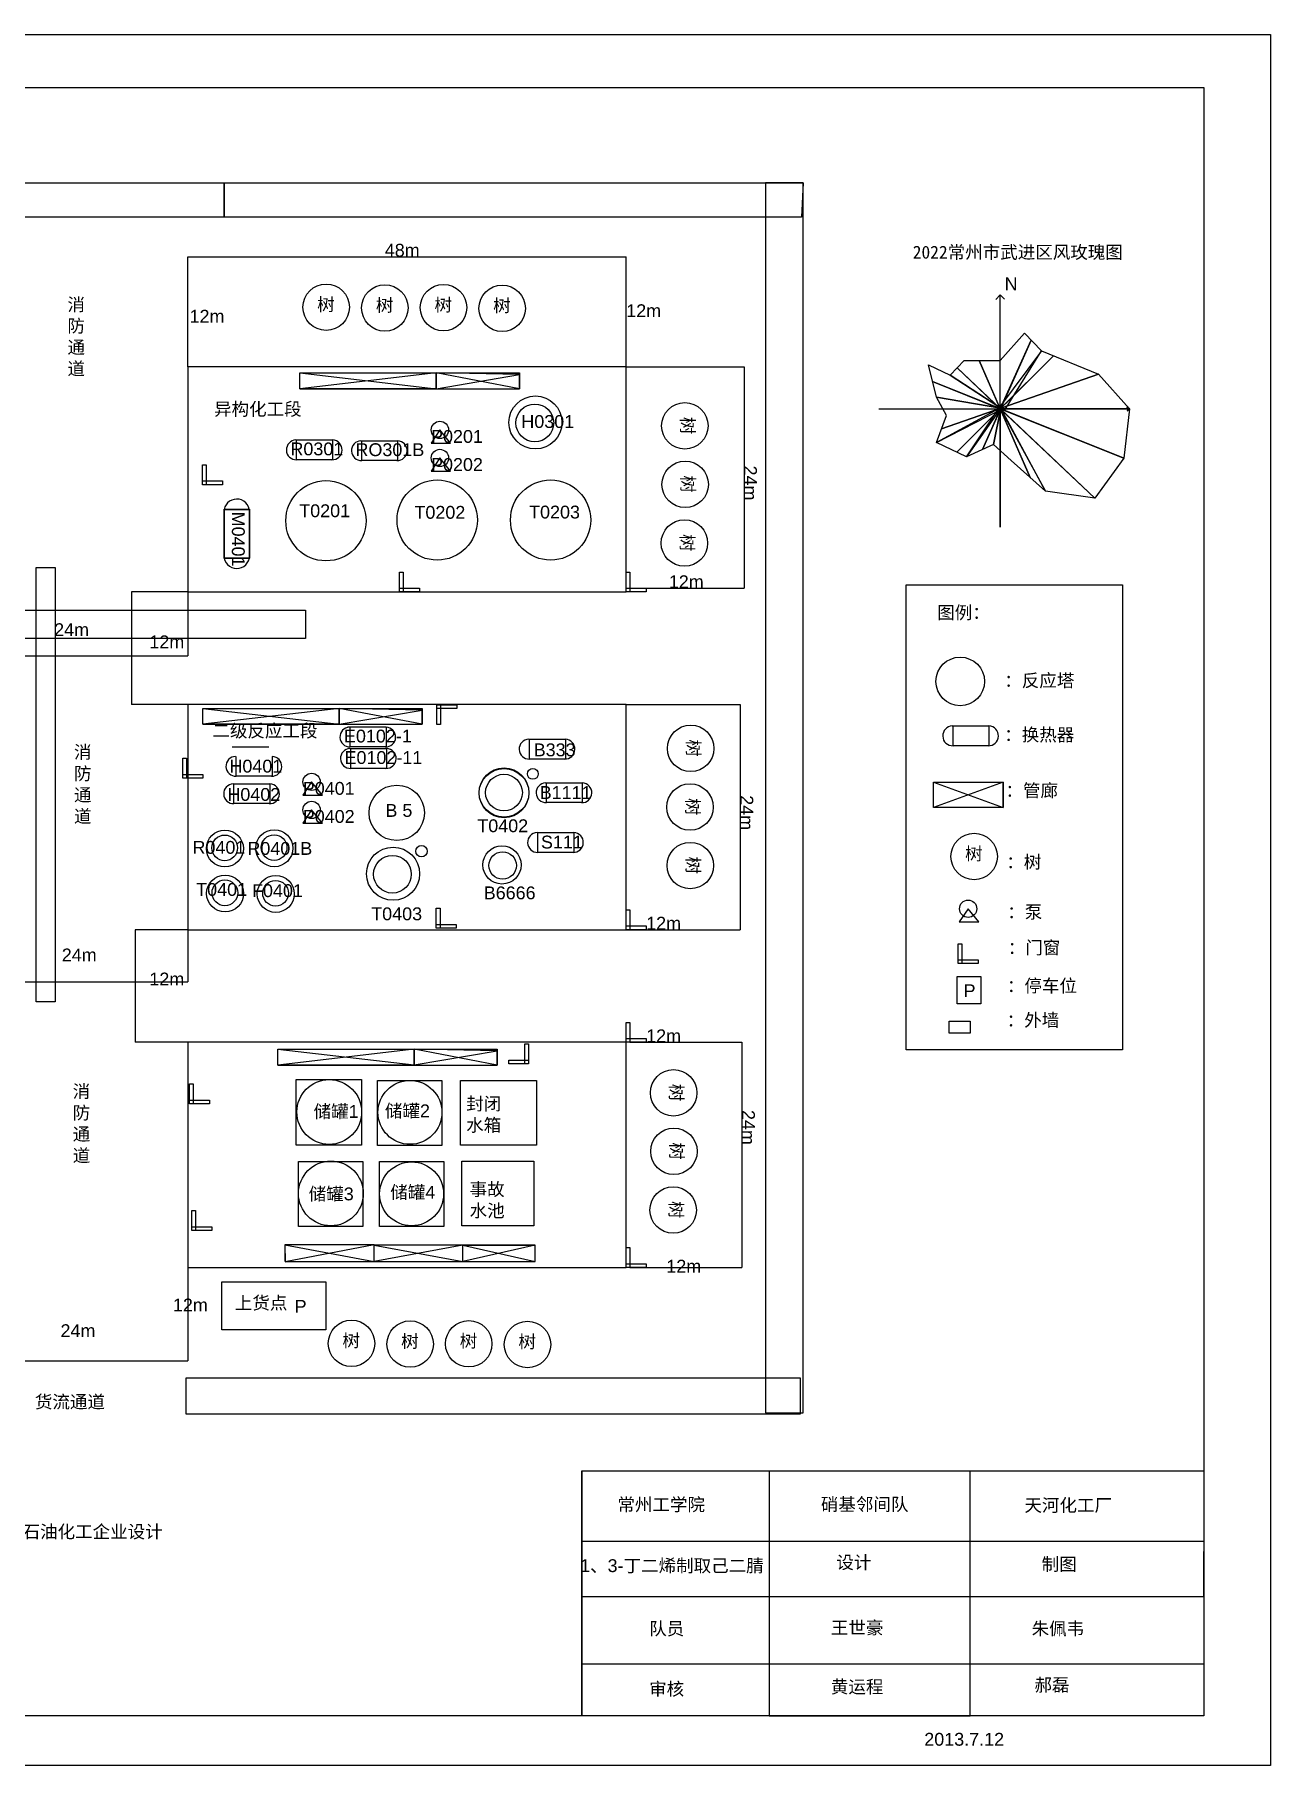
# Model space of a CAD drawing. Header units: millimetres. Extents: x 68964 to 349893, y 12019 to 184319.
# Drawn here: x 226952 to 349893, y 12019 to 184319 of the extents above; entities that cross this region are included whole.
import ezdxf

# ---------------------------------------------------------------- set-up
doc = ezdxf.new("R2010")
doc.units = ezdxf.units.MM
doc.styles.get("Standard").update_dxf_attribs({"font": 'arial.ttf'})
doc.dimstyles.new('ISO-25', dxfattribs={"dimtxt": 2.5, "dimasz": 2.5, "dimexe": 1.25, "dimexo": 0.625, "dimtad": 1, "dimtxsty": 'Standard', "dimcen": 2.5, "dimadec": 0, "dimazin": 0, "dimtfac": 1, "dimtmove": 0, "dimatfit": 3, "dimfxl": 1, "dimarcsym": 0})

# ---------------------------------------------------------------- blocks, each defined once
blk = doc.blocks.new('*U41')
blk.add_lwpolyline([(-21811, -11209), (21811, -11209), (21811, 11209), (-21811, 11209)], close=True)
blk = doc.blocks.new('*U42')
at = {"color": 0, "linetype": 'ByBlock', "lineweight": -2, "transparency": 16777216}
for p in [(0, 67251), (65432, 67251), (130864, 67251), (0, 33626), (65432, 33626), (130864, 33626), (0, 0), (65432, 0), (130864, 0)]:
    blk.add_blockref('*U41', p, dxfattribs=at)
blk = doc.blocks.new('*D54')
at = {"color": 0, "lineweight": -2, "transparency": 16777216}
for p, q in [((251140, 83328), (264713, 83328)), ((264712, 83325), (264712, 81744)), ((264711, 81742), (264710, 81742))]:
    blk.add_line(p, q, dxfattribs=at)
at = {"color": 0, "transparency": 16777216}
for points in [[(264711, 83325), (264712, 83325), (264712, 83328)], [(264711, 81744), (264712, 81744), (264712, 81742)]]:
    blk.add_solid(points, dxfattribs=at)
at = {"layer": 'Defpoints', "color": 0, "transparency": 16777216}
for p in [(251139, 83328), (264712, 81742), (264712, 81742)]:
    blk.add_point(p, dxfattribs=at)
at = {"color": 0, "transparency": 16777216, "insert": (264709, 82535), "char_height": 2.5, "attachment_point": 5, "rotation": 90}
blk.add_mtext('1586,06', dxfattribs=at)
blk = doc.blocks.new('*D109')
at = {"color": 0, "lineweight": -2, "transparency": 16777216}
for p, q in [((242186, 151254), (242186, 162194)), ((242189, 162192), (285805, 162192)), ((285808, 151254), (285808, 162194))]:
    blk.add_line(p, q, dxfattribs=at)
at = {"color": 0, "transparency": 16777216}
for points in [[(242189, 162193), (242189, 162192), (242186, 162192)], [(285805, 162193), (285805, 162192), (285808, 162192)]]:
    blk.add_solid(points, dxfattribs=at)
at = {"layer": 'Defpoints', "color": 0, "transparency": 16777216}
for p in [(285808, 162192), (242186, 151253), (285808, 151253)]:
    blk.add_point(p, dxfattribs=at)
at = {"color": 0, "transparency": 16777216, "insert": (263997, 162195), "char_height": 2.5, "attachment_point": 5}
blk.add_mtext('43621,37', dxfattribs=at)
blk = doc.blocks.new('*D110')
at = {"color": 0, "lineweight": -2, "transparency": 16777216}
for p, q in [((285808, 151253), (297529, 151253)), ((297528, 151251), (297528, 129212)), ((285808, 129209), (297529, 129209))]:
    blk.add_line(p, q, dxfattribs=at)
at = {"color": 0, "transparency": 16777216}
for points in [[(297527, 151251), (297528, 151251), (297528, 151253)], [(297527, 129212), (297528, 129212), (297528, 129209)]]:
    blk.add_solid(points, dxfattribs=at)
at = {"layer": 'Defpoints', "color": 0, "transparency": 16777216}
for p in [(285808, 151253), (285808, 129209), (297528, 129209)]:
    blk.add_point(p, dxfattribs=at)
at = {"color": 0, "transparency": 16777216, "insert": (297526, 140231), "char_height": 2.5, "attachment_point": 5, "rotation": 90}
blk.add_mtext('22044,33', dxfattribs=at)
blk = doc.blocks.new('*D111')
at = {"color": 0, "lineweight": -2, "transparency": 16777216}
for p, q in [((285808, 117628), (297157, 117628)), ((297156, 117625), (297156, 95213)), ((285808, 95211), (297157, 95211))]:
    blk.add_line(p, q, dxfattribs=at)
at = {"color": 0, "transparency": 16777216}
for points in [[(297155, 117625), (297156, 117625), (297156, 117628)], [(297155, 95213), (297156, 95213), (297156, 95211)]]:
    blk.add_solid(points, dxfattribs=at)
at = {"layer": 'Defpoints', "color": 0, "transparency": 16777216}
for p in [(285808, 117628), (285808, 95211), (297156, 95211)]:
    blk.add_point(p, dxfattribs=at)
at = {"color": 0, "transparency": 16777216, "insert": (297154, 106419), "char_height": 2.5, "attachment_point": 5, "rotation": 90}
blk.add_mtext('22417,02', dxfattribs=at)
blk = doc.blocks.new('*D112')
at = {"color": 0, "lineweight": -2, "transparency": 16777216}
for p, q in [((286181, 84002), (297324, 84002)), ((297323, 84000), (297323, 61588)), ((286181, 61585), (297324, 61585))]:
    blk.add_line(p, q, dxfattribs=at)
at = {"color": 0, "transparency": 16777216}
for points in [[(297322, 84000), (297323, 84000), (297323, 84002)], [(297322, 61588), (297323, 61588), (297323, 61585)]]:
    blk.add_solid(points, dxfattribs=at)
at = {"layer": 'Defpoints', "color": 0, "transparency": 16777216}
for p in [(286180, 84002), (286180, 61585), (297323, 61585)]:
    blk.add_point(p, dxfattribs=at)
at = {"color": 0, "transparency": 16777216, "insert": (297320, 72794), "char_height": 2.5, "attachment_point": 5, "rotation": 90}
blk.add_mtext('22417,02', dxfattribs=at)
blk = doc.blocks.new('*D113')
at = {"color": 0, "lineweight": -2, "transparency": 16777216}
for p, q in [((242186, 128836), (236581, 128836)), ((236582, 128834), (236582, 117630)), ((242186, 117628), (236581, 117628))]:
    blk.add_line(p, q, dxfattribs=at)
at = {"color": 0, "transparency": 16777216}
for points in [[(236582, 128834), (236582, 128834), (236582, 128836)], [(236582, 117630), (236582, 117630), (236582, 117628)]]:
    blk.add_solid(points, dxfattribs=at)
at = {"layer": 'Defpoints', "color": 0, "transparency": 16777216}
for p in [(242186, 128836), (236582, 117628), (242186, 117628)]:
    blk.add_point(p, dxfattribs=at)
at = {"color": 0, "transparency": 16777216, "insert": (236580, 123232), "char_height": 2.5, "attachment_point": 5, "rotation": 90}
blk.add_mtext('11208,51', dxfattribs=at)
blk = doc.blocks.new('*D114')
at = {"color": 0, "lineweight": -2, "transparency": 16777216}
for p, q in [((242186, 95211), (236963, 95211)), ((236964, 95208), (236964, 84005)), ((242186, 84002), (236963, 84002))]:
    blk.add_line(p, q, dxfattribs=at)
at = {"color": 0, "transparency": 16777216}
for points in [[(236964, 95208), (236965, 95208), (236964, 95211)], [(236964, 84005), (236965, 84005), (236964, 84002)]]:
    blk.add_solid(points, dxfattribs=at)
at = {"layer": 'Defpoints', "color": 0, "transparency": 16777216}
for p in [(242186, 95211), (236964, 84002), (242186, 84002)]:
    blk.add_point(p, dxfattribs=at)
at = {"color": 0, "transparency": 16777216, "insert": (236962, 89607), "char_height": 2.5, "attachment_point": 5, "rotation": 90}
blk.add_mtext('11208,51', dxfattribs=at)
blk = doc.blocks.new('*D149')
at = {"color": 0, "lineweight": -2, "transparency": 16777216}
for p, q in [((220376, 61585), (220376, 52279)), ((242186, 61585), (242186, 52279)), ((220378, 52280), (242184, 52280))]:
    blk.add_line(p, q, dxfattribs=at)
at = {"color": 0, "transparency": 16777216}
for points in [[(220378, 52280), (220378, 52280), (220376, 52280)], [(242184, 52280), (242184, 52280), (242186, 52280)]]:
    blk.add_solid(points, dxfattribs=at)
at = {"layer": 'Defpoints', "color": 0, "transparency": 16777216}
for p in [(220376, 61585), (242186, 61585), (242186, 52280)]:
    blk.add_point(p, dxfattribs=at)
at = {"color": 0, "transparency": 16777216, "insert": (231281, 52282), "char_height": 2.5, "attachment_point": 5}
blk.add_mtext('21810,68', dxfattribs=at)
blk = doc.blocks.new('*D158')
at = {"color": 0, "lineweight": -2, "transparency": 16777216}
for p, q in [((220376, 95210), (220376, 90030)), ((242186, 95210), (242186, 90030)), ((220378, 90031), (242184, 90031))]:
    blk.add_line(p, q, dxfattribs=at)
at = {"color": 0, "transparency": 16777216}
for points in [[(220378, 90031), (220378, 90030), (220376, 90031)], [(242184, 90031), (242184, 90030), (242186, 90031)]]:
    blk.add_solid(points, dxfattribs=at)
at = {"layer": 'Defpoints', "color": 0, "transparency": 16777216}
for p in [(220376, 95211), (242186, 95211), (242186, 90031)]:
    blk.add_point(p, dxfattribs=at)
at = {"color": 0, "transparency": 16777216, "insert": (231281, 90033), "char_height": 2.5, "attachment_point": 5}
blk.add_mtext('21810,68', dxfattribs=at)
blk = doc.blocks.new('*D159')
at = {"color": 0, "lineweight": -2, "transparency": 16777216}
for p, q in [((220748, 128836), (220748, 122463)), ((242186, 128836), (242186, 122463)), ((220751, 122464), (242184, 122464))]:
    blk.add_line(p, q, dxfattribs=at)
at = {"color": 0, "transparency": 16777216}
for points in [[(220751, 122465), (220751, 122464), (220748, 122464)], [(242184, 122465), (242184, 122464), (242186, 122464)]]:
    blk.add_solid(points, dxfattribs=at)
at = {"layer": 'Defpoints', "color": 0, "transparency": 16777216}
for p in [(220748, 128836), (242186, 128836), (242186, 122464)]:
    blk.add_point(p, dxfattribs=at)
at = {"color": 0, "transparency": 16777216, "insert": (231467, 122466), "char_height": 2.5, "attachment_point": 5}
blk.add_mtext('21438', dxfattribs=at)
blk = doc.blocks.new('*D199')
at = {"color": 0, "lineweight": -2, "transparency": 16777216}
for p, q in [((243678, 117245), (257251, 117245)), ((257250, 117242), (257250, 115661)), ((257250, 115659), (257251, 115659))]:
    blk.add_line(p, q, dxfattribs=at)
at = {"color": 0, "transparency": 16777216}
for points in [[(257249, 117242), (257250, 117242), (257250, 117245)], [(257249, 115661), (257250, 115661), (257250, 115659)]]:
    blk.add_solid(points, dxfattribs=at)
at = {"layer": 'Defpoints', "color": 0, "transparency": 16777216}
for p in [(243677, 117245), (257250, 115659), (257250, 115659)]:
    blk.add_point(p, dxfattribs=at)
at = {"color": 0, "transparency": 16777216, "insert": (257247, 116452), "char_height": 2.5, "attachment_point": 5, "rotation": 90}
blk.add_mtext('1586,06', dxfattribs=at)
blk = doc.blocks.new('*U204')
at = {"color": 2, "true_color": 0xf1eb1f}
for p, q in [((0, -7000), (61871, -7000)), ((0, -12507), (61871, -12507)), ((61871, -19264), (0, -19264))]:
    blk.add_line(p, q, dxfattribs=at)
blk = doc.blocks.new('*U205')
at = {"color": 0, "linetype": 'ByBlock', "lineweight": -2, "transparency": 16777216}
blk.add_blockref('*U204', (281401, 41349), dxfattribs=at)
blk = doc.blocks.new('*D211')
at = {"color": 0, "lineweight": -2, "transparency": 16777216}
for p, q in [((253338, 150645), (266911, 150645)), ((266910, 150643), (266910, 149062)), ((266910, 149059), (266911, 149059))]:
    blk.add_line(p, q, dxfattribs=at)
at = {"color": 0, "transparency": 16777216}
for points in [[(266909, 150643), (266910, 150643), (266910, 150645)], [(266909, 149062), (266910, 149062), (266910, 149059)]]:
    blk.add_solid(points, dxfattribs=at)
at = {"layer": 'Defpoints', "color": 0, "transparency": 16777216}
for p in [(253337, 150645), (266910, 149059), (266910, 149059)]:
    blk.add_point(p, dxfattribs=at)
at = {"color": 0, "transparency": 16777216, "insert": (266908, 149852), "char_height": 2.5, "attachment_point": 5, "rotation": 90}
blk.add_mtext('1586,06', dxfattribs=at)

msp = doc.modelspace()

# ---------------------------------------------------------------- linework, layer by layer
at = {"color": 4}
for p, q in [((323018.376, 158426.344), (322581.349, 157952.454)), ((322581.349, 157952.454), (323018.376, 158426.344)), ((323018.376, 135292.151), (323018.376, 158426.344)), ((323018.376, 158426.344), (323436.044, 157997.415)), ((323436.044, 157997.415), (323018.376, 158426.344)), ((326089.813, 153899.096), (321251.198, 143022.456)), ((323018.376, 151866.307), (325419.123, 154584.023)), ((323018.376, 147075.364), (326089.813, 153899.096)), ((325419.123, 154584.023), (327132.515, 152834.26)), ((318044.082, 150414.377), (319422.247, 151866.307)), ((328302.367, 152357.824), (318692.687, 142750.928)), ((319422.247, 151866.307), (323018.376, 151866.307)), ((326003.818, 140225.42), (320930.318, 151866.307)), ((320930.318, 151866.307), (323018.376, 147075.364)), ((327132.515, 152834.26), (322953.686, 147223.791)), ((323018.376, 147075.364), (328302.367, 152357.824)), ((323446.162, 146903.748), (327132.515, 152834.26)), ((327132.515, 152834.26), (332787.038, 150531.39)), ((316665.919, 148217.867), (315883.717, 151456.789)), ((315883.717, 151456.789), (318044.082, 150414.377)), ((332787.038, 150531.39), (317177.177, 145075.834)), ((317177.177, 145075.834), (332787.038, 150531.39)), ((323082.87, 147139.839), (318044.082, 150414.377)), ((318044.082, 150414.377), (323446.162, 146903.748)), ((332415.703, 138172.167), (318730.62, 151137.662)), ((318730.62, 151137.662), (323018.376, 147075.364)), ((323082.87, 147139.839), (332787.038, 150531.39)), ((332787.038, 150531.39), (335879.82, 147075.364)), ((335312.108, 142143.449), (316289.961, 149774.623)), ((316289.961, 149774.623), (323018.376, 147075.364)), ((317671.604, 146393.646), (316665.919, 148217.867)), ((316665.919, 148217.867), (323082.87, 147139.839)), ((323082.87, 147139.839), (316665.919, 148217.867)), ((316665.919, 148217.867), (323082.87, 147139.839)), ((310928.404, 147075.364), (335879.82, 147075.364)), ((322843.134, 147075.364), (316665.919, 143713.16)), ((316665.919, 143713.16), (323144.408, 147024.803)), ((318692.687, 142750.928), (323018.376, 147075.364)), ((323082.87, 147139.839), (319645.732, 142298.458)), ((319645.732, 142298.458), (322843.134, 147075.364)), ((321251.198, 143022.456), (323082.87, 147139.839)), ((323082.87, 147139.839), (322348.706, 143517.385)), ((322348.706, 143517.385), (323082.87, 147139.839)), ((322953.686, 147223.791), (327504.992, 138873.392)), ((335879.82, 147075.364), (323018.376, 147075.364)), ((323018.376, 147075.364), (323018.376, 135292.151)), ((323018.376, 147075.364), (335312.108, 142143.449)), ((323018.376, 147075.364), (332415.703, 138172.167)), ((323018.376, 147075.364), (326003.818, 140225.42)), ((327504.992, 138873.392), (323082.87, 147139.839)), ((335879.82, 147075.364), (335312.108, 142143.449)), ((335879.82, 147075.364), (335615.705, 147279.191)), ((335615.705, 147279.191), (335879.82, 147075.364)), ((335879.82, 147075.364), (335649.324, 146881.583)), ((335649.324, 146881.583), (335879.82, 147075.364)), ((335649.324, 146881.583), (335649.324, 146881.583)), ((316665.919, 143713.16), (317671.604, 146393.646)), ((319645.732, 142298.458), (316665.919, 143713.16)), ((322348.706, 143517.385), (319645.732, 142298.458)), ((324115.454, 141926.169), (322348.706, 143517.385)), ((327504.992, 138873.392), (324115.454, 141926.169)), ((335312.108, 142143.449), (332415.703, 138172.167)), ((332415.703, 138172.167), (327504.992, 138873.392))]:
    msp.add_line(p, q, dxfattribs=at)
at = {"color": 146, "true_color": 0x105689}
for p, q in [((253337.069, 150645.357), (266910.167, 149061.797)), ((266910.167, 150642.857), (253337.069, 149059.297)), ((266910.167, 149061.797), (266910.167, 150642.857)), ((275181.659, 149059.297), (266910.167, 150642.857)), ((266910.167, 150642.857), (266910.167, 149061.797)), ((266910.167, 149061.797), (275181.659, 150476.627)), ((275181.659, 150476.627), (266911.001, 150645.357)), ((266911.001, 150645.357), (275181.659, 150645.357)), ((275181.659, 150645.357), (275181.659, 149059.297)), ((275181.659, 149059.297), (275181.659, 150476.627)), ((275181.659, 150476.627), (275181.659, 149869.2)), ((253337.069, 149059.297), (275181.659, 149059.297)), ((243676.918, 117244.828), (257250.017, 115661.269)), ((257250.017, 117242.328), (243676.918, 115658.769)), ((257250.017, 115661.269), (257250.017, 117242.328)), ((265521.508, 115658.769), (257250.017, 117242.328)), ((257250.017, 117242.328), (257250.017, 115661.269)), ((265521.508, 117076.098), (257250.85, 117244.828)), ((257250.85, 117244.828), (265521.508, 117244.828)), ((265521.508, 117244.828), (265521.508, 115658.769)), ((243676.918, 115658.769), (265521.508, 115658.769)), ((257250.017, 115661.269), (265521.508, 117076.098)), ((265521.508, 115658.769), (265521.508, 117076.098)), ((265521.508, 117076.098), (265521.508, 116468.671)), ((316382.837, 109905.152), (323317.871, 107363.583)), ((323317.871, 109905.152), (316382.837, 107363.583)), ((323317.871, 107363.583), (323317.871, 109905.152)), ((251138.922, 83327.884), (264712.021, 81744.325)), ((264712.021, 83325.384), (251138.922, 81741.825)), ((264712.021, 81744.325), (264712.021, 83325.384)), ((272983.513, 81741.825), (264712.021, 83325.384)), ((264712.021, 83325.384), (264712.021, 81744.325)), ((264712.021, 81744.325), (272983.513, 83159.154)), ((272983.513, 83159.154), (264712.854, 83327.884)), ((264712.854, 83327.884), (272983.513, 83327.884)), ((272983.513, 83327.884), (272983.513, 81741.825)), ((272983.513, 81741.825), (272983.513, 83159.154)), ((272983.513, 83159.154), (272983.513, 82551.728)), ((251138.922, 81741.825), (272983.513, 81741.825)), ((251859.782, 63848.078), (251877.937, 62166.835)), ((251877.937, 62166.835), (251877.937, 63844.635))]:
    msp.add_line(p, q, dxfattribs=at)
for p, q in [((267268.523, 144967.686), (266390.525, 143651.348)), ((267268.523, 144967.686), (267268.523, 144967.686)), ((267268.523, 144967.686), (267268.523, 144967.686)), ((268341.635, 143651.348), (267268.523, 144967.686)), ((252944.247, 143965.07), (256592.687, 143964.289)), ((253019.738, 141995.133), (253020.16, 143965.054)), ((253020.16, 143965.054), (256592.687, 143964.289)), ((256592.687, 143964.289), (256592.687, 141994.41)), ((259416.779, 143887.425), (263065.218, 143886.644)), ((259492.269, 141917.488), (259492.691, 143887.409)), ((259492.691, 143887.409), (263065.218, 143886.644)), ((263065.218, 143886.644), (263065.218, 141916.765)), ((266390.525, 143651.348), (268341.635, 143651.348)), ((256592.687, 141994.41), (253019.738, 141995.133)), ((263065.218, 141916.765), (259492.269, 141917.488)), ((267268.523, 142172.498), (266390.525, 140856.16)), ((267268.523, 142172.498), (267268.523, 142172.498)), ((267268.523, 142172.498), (267268.523, 142172.498)), ((268341.635, 140856.16), (267268.523, 142172.498)), ((266390.525, 140856.16), (268341.635, 140856.16)), ((245811.72, 137073.328), (245811.72, 132184.416)), ((248312.363, 137045.862), (245811.72, 137073.328)), ((245811.72, 137073.328), (245811.72, 137073.328)), ((245811.72, 137073.328), (248312.363, 137045.862)), ((248312.363, 137045.862), (245811.72, 137045.862)), ((248312.363, 137073.268), (248312.363, 132184.416)), ((248312.363, 132184.416), (248312.363, 137045.862)), ((248312.363, 132184.416), (248312.363, 137045.862)), ((245811.72, 132184.416), (248312.363, 132184.416)), ((242186.293, 128836.448), (285807.662, 128836.448)), ((318245.098, 115494.379), (321893.537, 115493.598)), ((318320.589, 113524.442), (318321.011, 115494.362)), ((318321.011, 115494.362), (321893.537, 115493.598)), ((321893.537, 115493.598), (321893.537, 113523.719)), ((258082.361, 115398.03), (261730.8, 115397.249)), ((258345.917, 113407.208), (258346.338, 115377.129)), ((258346.341, 115398.014), (261918.868, 115397.249)), ((261918.865, 115376.364), (261918.865, 113406.485)), ((276105.464, 114167.322), (279753.904, 114166.542)), ((276180.955, 112197.385), (276181.377, 114167.306)), ((276181.377, 114167.306), (279753.904, 114166.542)), ((279753.904, 114166.542), (279753.904, 112196.662)), ((246594.492, 113404.975), (250242.931, 113404.194)), ((246670.404, 113404.959), (250242.931, 113404.194)), ((247011.95, 110495.102), (247012.371, 112465.023)), ((250584.898, 112464.258), (250584.898, 110494.379)), ((258325.53, 113238.616), (261973.969, 113237.836)), ((261918.865, 113406.485), (258345.917, 113407.208)), ((258401.021, 111268.679), (258401.442, 113238.6)), ((258401.442, 113238.6), (261973.969, 113237.836)), ((261973.969, 113237.836), (261973.969, 111267.956)), ((279753.904, 112196.662), (276180.955, 112197.385)), ((321893.537, 113523.719), (318320.589, 113524.442)), ((250584.898, 110494.379), (247011.95, 110495.102)), ((261973.969, 111267.956), (258401.021, 111268.679)), ((246708.597, 109732.07), (250357.037, 109731.289)), ((246784.088, 107762.133), (246784.51, 109732.054)), ((246784.51, 109732.054), (250357.037, 109731.289)), ((250357.037, 109731.289), (250357.037, 107761.41)), ((254507.305, 109931.429), (253629.307, 108615.091)), ((253629.307, 108615.091), (255580.417, 108615.091)), ((254507.305, 109931.429), (254507.305, 109931.429)), ((254507.305, 109931.429), (254507.305, 109931.429)), ((255580.417, 108615.091), (254507.305, 109931.429)), ((277787.997, 109832.759), (281436.436, 109831.978)), ((277863.487, 107862.822), (277863.909, 109832.743)), ((277863.909, 109832.743), (281436.436, 109831.978)), ((281436.436, 109831.978), (281436.436, 107862.099)), ((250357.037, 107761.41), (246784.088, 107762.133)), ((254507.305, 107136.242), (253629.307, 105819.903)), ((254507.305, 107136.242), (254507.305, 107136.242)), ((254507.305, 107136.242), (254507.305, 107136.242)), ((255580.417, 105819.903), (254507.305, 107136.242)), ((281436.436, 107862.099), (277863.487, 107862.822)), ((253629.307, 105819.903), (255580.417, 105819.903)), ((276942.585, 104883.942), (280591.024, 104883.161)), ((277018.075, 102914.005), (277018.497, 104883.926)), ((277018.497, 104883.926), (280591.024, 104883.161)), ((280591.024, 104883.161), (280591.024, 102913.282)), ((280591.024, 102913.282), (277018.075, 102914.005)), ((319826.336, 97295.916), (318948.338, 95979.578)), ((319826.336, 97295.916), (319826.336, 97295.916)), ((319826.336, 97295.916), (319826.336, 97295.916)), ((320899.448, 95979.578), (319826.336, 97295.916)), ((318948.338, 95979.578), (320899.448, 95979.578))]:
    msp.add_line(p, q)
at = {"color": 152, "true_color": 0x2776bb}
for p, q in [((260724.464, 63848.078), (251859.782, 63848.078)), ((251859.782, 63848.078), (260724.464, 62166.835)), ((260724.464, 63848.078), (251864.782, 62164.335)), ((260724.464, 62166.835), (260724.464, 63848.078)), ((260724.464, 62166.835), (260724.464, 63848.078)), ((269551.703, 63814.403), (260724.464, 63814.403)), ((260724.464, 63814.403), (269551.703, 62166.835)), ((269551.703, 63814.403), (260724.464, 62166.835)), ((269551.703, 62166.835), (269551.703, 63814.403)), ((269551.703, 62166.835), (269551.703, 63814.403)), ((276761.739, 63814.403), (269551.703, 63814.403)), ((269551.703, 63814.403), (276761.739, 62166.835)), ((276761.739, 63814.403), (269551.703, 62166.835)), ((269551.703, 62166.835), (269551.703, 63814.403)), ((269551.703, 63814.403), (276761.739, 63814.403)), ((276761.739, 62166.835), (276761.739, 63814.403)), ((276761.739, 62166.835), (276761.739, 63814.403)), ((251863.115, 62166.835), (260724.464, 62166.835)), ((251864.782, 62164.335), (269551.703, 62166.835)), ((260724.464, 62166.835), (269551.703, 62166.835)), ((269551.703, 62166.835), (276761.739, 62166.835))]:
    msp.add_line(p, q, dxfattribs=at)
at = {"color": 2, "true_color": 0xf1eb1f}
for p, q in [((300034.217, 41348.565), (300034.217, 16962.048)), ((320026.731, 16962.048), (320026.731, 41348.565)), ((281401.238, 33297.765), (281401.238, 36460.579)), ((343271.903, 36460.579), (343271.903, 22084.151)), ((343271.903, 28841.072), (343271.903, 33297.765)), ((281401.238, 22084.151), (281401.238, 28841.072)), ((300034.217, 16962.048), (320026.731, 16962.048))]:
    msp.add_line(p, q, dxfattribs=at)
for points in [[(68963.681, 184319.315), (349892.739, 184319.315), (349892.739, 12019.177), (68963.681, 12019.177)], [(74664.741, 179065.439), (343271.903, 179065.439), (343271.903, 16962.048), (74664.741, 16962.048)], [(281401.238, 41348.565), (343271.903, 41348.565), (343271.903, 16962.048), (281401.238, 16962.048)], [(281401.238, 41348.565), (281401.238, 41348.565), (281401.238, 16962.048), (281401.238, 16962.048)], [(281401.238, 41348.565), (281401.238, 41348.565), (281401.238, 16962.048), (281401.238, 16962.048)]]:
    msp.add_lwpolyline(points, close=True, dxfattribs=at)
at = {"color": 6}
for points in [[(176841.092, 169575.594), (245794.515, 169575.594), (245794.515, 166149.835), (176841.092, 166149.835)], [(245794.515, 169575.594), (303397.288, 169575.594), (303246.569, 166149.835), (245794.515, 166149.835)], [(303397.288, 169575.594), (299664.043, 169575.594), (299664.043, 47126.25), (303397.288, 47126.25)], [(243652.949, 141492.881), (244025.638, 141492.881), (244025.638, 139510.644), (243652.949, 139510.644)], [(245635.186, 139883.332), (245635.186, 139510.644), (243652.949, 139510.644), (243652.949, 139883.332)], [(263259.765, 130818.039), (263632.454, 130818.039), (263632.454, 128835.802), (263259.765, 128835.802)], [(285807.662, 130818.685), (286180.35, 130818.685), (286180.35, 128836.448), (285807.662, 128836.448)], [(265242.002, 129208.49), (265242.002, 128835.802), (263259.765, 128835.802), (263259.765, 129208.49)], [(287789.899, 129209.136), (287789.899, 128836.448), (285807.662, 128836.448), (285807.662, 129209.136)], [(267331.764, 115624.481), (266959.076, 115624.481), (266959.076, 117606.718), (267331.764, 117606.718)], [(268941.313, 117606.718), (268941.313, 117234.029), (266959.076, 117234.029), (266959.076, 117606.718)], [(241694.681, 112276.319), (242067.369, 112276.319), (242067.369, 110294.082), (241694.681, 110294.082)], [(243676.918, 110666.77), (243676.918, 110294.082), (241694.681, 110294.082), (241694.681, 110666.77)], [(266914.857, 97347.364), (267287.545, 97347.364), (267287.545, 95365.127), (266914.857, 95365.127)], [(285807.662, 97193.157), (286180.35, 97193.157), (286180.35, 95210.92), (285807.662, 95210.92)], [(268897.094, 95737.815), (268897.094, 95365.127), (266914.857, 95365.127), (266914.857, 95737.815)], [(287789.899, 95583.608), (287789.899, 95210.92), (285807.662, 95210.92), (285807.662, 95583.608)], [(318839.024, 93819.743), (319211.712, 93819.743), (319211.712, 91837.506), (318839.024, 91837.506)], [(320821.261, 92210.195), (320821.261, 91837.506), (318839.024, 91837.506), (318839.024, 92210.195)], [(285807.662, 85984.648), (286180.35, 85984.648), (286180.35, 84002.411), (285807.662, 84002.411)], [(317939.075, 86112.416), (320017.768, 86112.416), (320017.768, 84913.773), (317939.075, 84913.773)], [(275728.559, 83843.098), (276101.248, 83843.098), (276101.248, 81860.861), (275728.559, 81860.861)], [(287789.899, 84375.099), (287789.899, 84002.411), (285807.662, 84002.411), (285807.662, 84375.099)], [(274119.01, 81860.861), (274119.01, 82233.55), (276101.248, 82233.55), (276101.248, 81860.861)], [(242362.447, 79866.643), (242735.135, 79866.643), (242735.135, 77884.406), (242362.447, 77884.406)], [(244344.684, 78257.095), (244344.684, 77884.406), (242362.447, 77884.406), (242362.447, 78257.095)], [(242589.167, 67252.248), (242961.855, 67252.248), (242961.855, 65270.011), (242589.167, 65270.011)], [(244571.404, 65642.699), (244571.404, 65270.011), (242589.167, 65270.011), (242589.167, 65642.699)], [(285807.662, 63567.63), (286180.35, 63567.63), (286180.35, 61585.393), (285807.662, 61585.393)], [(287789.899, 61958.081), (287789.899, 61585.393), (285807.662, 61585.393), (285807.662, 61958.081)], [(303130.825, 47020.968), (303130.825, 50561.501), (241993.051, 50561.501), (241993.051, 47020.968)]]:
    msp.add_lwpolyline(points, close=True, dxfattribs=at)
at = {"color": 146, "true_color": 0x105689}
for points in [[(253337.069, 150645.357), (266909.751, 150645.357), (266909.751, 149059.297), (253337.069, 149059.297)], [(243676.918, 117244.828), (257249.6, 117244.828), (257249.6, 115658.769), (243676.918, 115658.769)], [(316382.837, 109905.152), (323317.871, 109905.152), (323317.871, 107363.583), (316382.837, 107363.583)], [(251138.922, 83327.884), (264711.604, 83327.884), (264711.604, 81741.825), (251138.922, 81741.825)]]:
    msp.add_lwpolyline(points, close=True, dxfattribs=at)
for points in [[(245811.72, 137045.862), (248312.363, 137045.862), (248312.363, 132184.416), (245811.72, 132184.416)], [(245817.149, 137073.268), (248312.363, 137073.268), (248312.363, 132184.416), (245817.149, 132184.416)], [(252955.869, 80286.764), (259480.247, 80286.764), (259480.247, 73765.661), (252955.869, 73765.661)], [(261070.564, 80205.25), (267472.609, 80205.25), (267472.609, 73724.904), (261070.564, 73724.904)], [(253200.534, 72135.385), (259602.579, 72135.385), (259602.579, 65655.039), (253200.534, 65655.039)], [(261274.451, 72135.385), (267676.496, 72135.385), (267676.496, 65655.039), (261274.451, 65655.039)]]:
    msp.add_lwpolyline(points, close=True)
at = {"color": 2}
for points in [[(227112.43, 131258.792), (228988.692, 131258.792), (228988.692, 88022.227), (227112.43, 88022.227)], [(163124.177, 127015.861), (253914.436, 127015.861), (253914.436, 124202.88), (163124.177, 124202.88)]]:
    msp.add_lwpolyline(points, close=True, dxfattribs=at)
at = {"color": 7, "true_color": 0xffffff}
msp.add_lwpolyline([(313663.709, 129533.255), (335183.21, 129533.255), (335183.21, 83242.943), (313663.709, 83242.943)], close=True, dxfattribs=at)
at = {"color": 40, "true_color": 0xf8d731}
for points in [[(318725.348, 90555.186), (321087.974, 90555.186), (321087.974, 87845.743), (318725.348, 87845.743)], [(245576.023, 60141.326), (255936.092, 60141.326), (255936.092, 55373.615), (245576.023, 55373.615)]]:
    msp.add_lwpolyline(points, close=True, dxfattribs=at)
at = {"color": 152, "true_color": 0x2776bb}
for points in [[(269315.861, 80214.053), (276896.506, 80214.053), (276896.506, 73748.482), (269315.861, 73748.482)], [(269450.628, 72165.765), (276626.971, 72165.765), (276626.971, 65733.869), (269450.628, 65733.869)]]:
    msp.add_lwpolyline(points, close=True, dxfattribs=at)
at = {"color": 3}
for centre in [(255956.968, 157178.158), (261798.859, 157107.917), (267624.867, 157139.078), (273466.758, 157068.836), (291637.568, 145370.833), (291668.729, 139544.825), (291598.487, 133702.934), (292223.524, 113263.31), (292153.283, 107421.419), (292184.444, 101595.411), (320419.6, 102500.472), (290522.627, 78974.046), (290553.788, 73148.038), (290483.547, 67306.147), (258472.599, 54030.972), (264314.49, 53960.73), (270140.498, 53991.891), (275982.389, 53921.65)]:
    msp.add_circle(centre, 2311.502, dxfattribs=at)
for centre, radius in [((276773.396, 145709.909), 2636.505), ((276713.027, 145658.344), 1878.427), ((267268.523, 144967.686), 861.741), ((267268.523, 142172.498), 861.741), ((255936.614, 135923.411), 3993.325), ((267005.832, 135995.438), 3993.325), ((278285.225, 135995.438), 3993.325), ((319033.778, 119931.428), 2418.515), ((254507.305, 109931.429), 861.741), ((273649.83, 108838.596), 2479.66), ((273646.624, 108857.709), 1827.768), ((276516.535, 110725.224), 542.126), ((262980.904, 106846.478), 2758.369), ((254507.305, 107136.242), 861.741), ((245881.474, 103293.401), 1838.772), ((250796.503, 103318.333), 1838.772), ((245860.999, 103358.775), 1279.772), ((250776.028, 103383.708), 1279.772), ((262608.894, 100784.857), 2636.505), ((265441.113, 103025.269), 567.361), ((273448.742, 101660.52), 1901.958), ((262548.524, 100733.292), 1878.427), ((273513.479, 101606.578), 1363.67), ((245898.613, 98817.692), 1838.772), ((245878.138, 98883.067), 1279.772), ((250938.7, 98770.317), 1838.772), ((250918.225, 98835.692), 1279.772), ((319826.336, 97295.916), 861.741), ((256258.835, 77066.969), 3221.412), ((264291.975, 77026.212), 3180.634), ((256421.945, 68957.964), 3221.412), ((264455.085, 68917.207), 3180.634)]:
    msp.add_circle(centre, radius)
for centre, radius, start, end in [((252981.993, 142980.101), 985.692, 92.19458187, 272.19458187), ((256554.193, 142979.349), 985.692, 267.76190212, 87.76190212), ((259454.524, 142902.457), 985.692, 92.19458187, 272.19458187), ((263026.725, 142901.705), 985.692, 267.76190212, 87.76190212), ((247062.041, 136812.403), 1271.93, 349.42356788, 169.42356788), ((247062.041, 132445.34), 1277.257, 168.21234104, 348.21234104), ((318282.844, 114509.41), 985.692, 92.19458187, 272.19458187), ((321855.044, 114508.658), 985.692, 267.76190212, 87.76190212), ((258308.171, 114392.177), 985.692, 92.19458187, 272.19458187), ((261880.372, 114391.425), 985.692, 267.76190212, 87.76190212), ((276143.21, 113182.354), 985.692, 92.19458187, 272.19458187), ((279715.41, 113181.602), 985.692, 267.76190212, 87.76190212), ((246974.204, 111480.07), 985.692, 92.19458187, 272.19458187), ((250546.405, 111479.318), 985.692, 267.76190212, 87.76190212), ((258363.275, 112253.648), 985.692, 92.19458187, 272.19458187), ((261935.476, 112252.896), 985.692, 267.76190212, 87.76190212), ((246746.343, 108747.101), 985.692, 92.19458187, 272.19458187), ((250318.543, 108746.349), 985.692, 267.76190212, 87.76190212), ((277825.742, 108847.79), 985.692, 92.19458187, 272.19458187), ((281397.942, 108847.038), 985.692, 267.76190212, 87.76190212), ((276980.33, 103898.973), 985.692, 92.19458187, 272.19458187), ((280552.531, 103898.222), 985.692, 267.76190212, 87.76190212)]:
    msp.add_arc(centre, radius, start, end)
msp.add_ellipse((273649.83, 108838.596), major_axis=(2479.66, 0), ratio=0.9708733236)

# ---------------------------------------------------------------- block references
msp.add_blockref('*U42', (133132.872, 72793.902))
at = {"color": 2, "true_color": 0xf1eb1f}
msp.add_blockref('*U205', (0, 0), dxfattribs=at)

# ---------------------------------------------------------------- texts
at = {"color": 3, "char_height": 1277.7489, "attachment_point": 1}
for s, width, insert in [('48m', 24273.97396, (261785.251, 163493.456)), ('12m', 6617.37893, (242363.718, 156921.751)), ('12m', 6617.37893, (285807.662, 157472.025)), ('12m', 6617.37893, (290046.071, 130492.114)), ('12m', 6617.37893, (238365.599, 124508.399)), ('12m', 6617.37893, (287789.899, 96493.899)), ('12m', 6617.37893, (238365.599, 90941.972)), ('12m', 6617.37893, (287789.899, 85285.389)), ('12m', 6617.37893, (289797.077, 62351.516)), ('12m', 6617.37893, (240710.269, 58491.332))]:
    msp.add_mtext_dynamic_manual_height_columns(s, width=width, gutter_width=6388.745, heights=[0], dxfattribs=dict(at, insert=insert))
at = {"color": 4, "attachment_point": 1}
for s, width, insert, char_height in [('{\\fSimSun|b0|i0|c134|p2;2022常州市武进区风玫瑰图}', 33123.08749, (314312.45, 163299.423), 1277.74893), ('N', 3581.00795, (323452.405, 160144.77), 1277.749), ('24m', 14816.8789, (228892.441, 125718.381), 1277.7489), ('24m', 14816.8789, (229651.101, 93335.504), 1277.7489), ('24m', 14816.8789, (229524.677, 55932.724), 1277.7489)]:
    msp.add_mtext_dynamic_manual_height_columns(s, width=width, gutter_width=6388.745, heights=[0], dxfattribs=dict(at, insert=insert, char_height=char_height))
at = {"color": 5, "char_height": 1277.74893, "attachment_point": 1}
for insert in [(230217.851, 158093.212), (230867.693, 113536.346), (230737.723, 79761.463)]:
    msp.add_mtext_dynamic_manual_height_columns('{\\fSimSun|b0|i0|c134|p2;消防通道}', width=1277.74893, gutter_width=6388.745, heights=[0], dxfattribs=dict(at, insert=insert))
at = {"color": 3, "char_height": 1277.74893, "attachment_point": 1}
for insert in [(255057.65, 158096.564), (260899.541, 158026.323), (266725.549, 158057.484), (272567.44, 157987.242), (319520.282, 103418.877), (257573.281, 54949.378), (263415.172, 54879.136), (269241.18, 54910.297), (275083.071, 54840.056)]:
    msp.add_mtext('{\\fSimSun|b0|i0|c134|p2;树}', dxfattribs=dict(at, insert=insert))
at = {"attachment_point": 1}
for s, width, heights, insert, char_height in [('{\\fSimSun|b0|i0|c134|p2;异构化工段}', 20716.59068, [0], (244803.438, 147681.375), 1277.74893), ('H0301', 5083.72629, [0], (275373.588, 146439.291), 1277.7489), ('P0201', 3116.93856, [0], (266390.525, 144956.116), 1277.7489), ('R0301', 3648.43933, [0], (252400.934, 143714.436), 1277.7489), ('RO301B', 3648.43933, [0], (258873.465, 143636.791), 1277.7489), ('P0202', 3116.93856, [0], (266390.525, 142160.928), 1277.7489), ('T0201', 2660.73968, [0], (253275.875, 137558.357), 1277.7489), ('T0202', 2660.73968, [0], (264738.445, 137399.965), 1277.7489), ('T0203', 2660.73968, [0], (276145.776, 137427.572), 1277.7489), ('{\\fSimSun|b0|i0|c134|p2;二级反应工段}', 15339.05766, [0], (244639.777, 115658.769), 1277.74893), ('E0102-1', 3648.43933, [0], (257727.112, 115126.511), 1277.7489), ('B333', 7720.7831, [1778.548], (276602.799, 113755.493), 1277.7489), ('H0401', 5679.64839, [0], (246332.826, 112133.496), 1277.7489), ('E0102-11', 3648.43933, [0], (257782.216, 112987.982), 1277.7489), ('H0402', 5679.64839, [0], (246127.071, 109316.349), 1277.7489), ('P0401', 3116.93856, [0], (253629.307, 109919.86), 1277.7489), ('B1111', 5212.45318, [0], (277201.466, 109505.559), 1277.7489), ('P0402', 3116.93856, [0], (253629.307, 107124.672), 1277.7489), ('B 5 ', 3218.09346, [0], (261852.482, 107723.7), 1277.7489), ('T0402', 6627.77205, [0], (270992.036, 106199.507), 1277.7489), ('R0401', 3116.93856, [0], (242658.188, 104047.438), 1277.7489), ('R0401B', 3116.93856, [0], (248119.731, 103939.584), 1277.7489), ('S111', 2700.95428, [0], (277326.745, 104576.335), 1277.7489), ('T0401', 2874.99364, [0], (243023.619, 99855.807), 1277.7489), ('F0401', 3116.93856, [0], (248580.632, 99738.247), 1277.7489), ('B6666', 6015.83205, [0], (271630.88, 99518.719), 1277.7489), ('T0403', 6627.77205, [0], (260438.049, 97431.865), 1277.7489), ('{\\fSimSun|b0|i0|c134|p2;储罐}1', 5015.61497, [0], (254709.296, 77759.836), 1277.74893), ('{\\fSimSun|b0|i0|c134|p2;储罐}2', 5015.61497, [0], (261804.556, 77821.329), 1277.74893), ('{\\fSimSun|b0|i0|c134|p2;储罐}3', 5015.61497, [0], (254219.968, 69547.679), 1277.74893), ('{\\fSimSun|b0|i0|c134|p2;储罐}4', 5015.61497, [0], (262334.662, 69712.324), 1277.74893), ('{\\fSimSun|b0|i0|c134|p2;天河化工厂}', 14284.26407, [0], (325422.617, 38559.723), 1277.74893), ('{\\fSimSun|b0|i0|c134|p2;设计}', 13380.19523, [0], (306708.422, 32866.958), 1277.74893), ('{\\fSimSun|b0|i0|c134|p2;制图}', 7774.97936, [0], (327140.345, 32686.234), 1277.74893), ('{\\fSimSun|b0|i0|c134|p2;黄运程}', 9395.59402, [0], (306169.335, 20487.452), 1277.74893)]:
    msp.add_mtext_dynamic_manual_height_columns(s, width=width, gutter_width=6388.745, heights=heights, dxfattribs=dict(at, insert=insert, char_height=char_height))
at = {"color": 3, "char_height": 1277.74893, "attachment_point": 1, "rotation": 270}
for insert in [(292555.973, 146270.151), (292587.134, 140444.143), (292516.893, 134602.252), (293141.93, 114162.628), (293071.688, 108320.737), (293102.849, 102494.729), (291441.033, 79873.364), (291472.194, 74047.355), (291401.953, 68205.465)]:
    msp.add_mtext('{\\fSimSun|b0|i0|c134|p2;树}', dxfattribs=dict(at, insert=insert))
at = {"color": 3, "char_height": 1277.7489, "attachment_point": 1, "rotation": 270.07904335}
for insert in [(298806.894, 141416.373), (298442.43, 108598.51), (298604.867, 77262.392)]:
    msp.add_mtext_dynamic_manual_height_columns('24m', width=4473.86416, gutter_width=6388.745, heights=[0], dxfattribs=dict(at, insert=insert))
at = {"insert": (247854.285, 136827.001), "char_height": 1277.7489, "attachment_point": 1, "rotation": 270}
msp.add_mtext_dynamic_manual_height_columns('M0401', width=4753.23371, gutter_width=6388.745, heights=[0], dxfattribs=at)
at = {"color": 7, "true_color": 0xffffff, "char_height": 1277.74893, "attachment_point": 1}
for s, width, insert in [('{\\fSimSun|b0|i0|c134|p2;图例：}', 10561.70788, (316750.903, 127423.902)), ('{\\fSimSun|b0|i0|c134|p2;：反应塔}', 9430.82684, (323421.424, 120662.29)), ('{\\fSimSun|b0|i0|c134|p2;：换热器}', 10305.85261, (323415.076, 115262.618))]:
    msp.add_mtext_dynamic_manual_height_columns(s, width=width, gutter_width=6388.745, heights=[0], dxfattribs=dict(at, insert=insert))
at = {"color": 146, "true_color": 0x105689, "char_height": 1277.74893, "attachment_point": 1}
for s, width, insert in [('{\\fSimSun|b0|i0|c134|p2;：管廊}', 8630.26252, (323540.358, 109712.609)), ('{\\fSimSun|b0|i0|c134|p2;\\C3;：树}', 7683.41612, (323622.826, 102595.309)), ('{\\fSimSun|b0|i0|c134|p2;\\C256;：泵}', 9546.06507, (323718.091, 97622.326)), ('{\\fSimSun|b0|i0|c134|p2;\\C6;：门窗}', 7394.50467, (323768.693, 94066.476))]:
    msp.add_mtext_dynamic_manual_height_columns(s, width=width, gutter_width=6388.745, heights=[0], dxfattribs=dict(at, insert=insert))
at = {"color": 40, "true_color": 0xf8d731, "attachment_point": 1}
for s, width, insert, char_height in [('P', 1520.00523, (319368.964, 89775.388), 1277.749), ('{\\fSimSun|b0|i0|c134|p2;：停车位}', 7933.44778, (323682.521, 90272.912), 1277.74893), ('{\\fSimSun|b0|i0|c134|p2;上货点}', 5863.25355, (246867.926, 58701.079), 1277.74893), ('P', 1520.00523, (252816.04, 58356.102), 1277.749)]:
    msp.add_mtext_dynamic_manual_height_columns(s, width=width, gutter_width=6388.745, heights=[0], dxfattribs=dict(at, insert=insert, char_height=char_height))
at = {"color": 6, "char_height": 1277.74893, "attachment_point": 1}
for s, width, heights, insert in [('{\\fSimSun|b0|i0|c134|p2;：外墙}', 8074.92106, [0], (323658.572, 86851.838)), ('{\\fSimSun|b0|i0|c134|p2;1,主要考虑罐区、仓库、甲类厂房、中控楼（综合楼）等之间间距，按照《建筑设计防火规范》（}GB50016-2014{\\fSimSun|b0|i0|c134|p2;）}2018 {\\fSimSun|b0|i0|c134|p2;年版的表 }3.4.1 {\\fSimSun|b0|i0|c134|p2;和《石油化工企业设计\\P防火标准》（}GB50160-2008{\\fSimSun|b0|i0|c134|p2;）}2018 {\\fSimSun|b0|i0|c134|p2;年版的表 }4.2.12 {\\fSimSun|b0|i0|c134|p2;的要求进行设置（目前间距暂按建规不小于 }12 {\\fSimSun|b0|i0|c134|p2;米考虑）\\P2.考虑逃生通道、消防通道（含环形消防道）等的设置，事故水收集池，消防水系统（含必要的消防站）的设置\\P3.考虑风向、功能分区、人员的进出、物流}', 130249.05045, [8780.062], (116702.848, 35924.618))]:
    msp.add_mtext_dynamic_manual_height_columns(s, width=width, gutter_width=6388.745, heights=heights, dxfattribs=dict(at, insert=insert))
at = {"color": 152, "true_color": 0x2776bb, "char_height": 1277.74893, "attachment_point": 1}
for s, width, insert in [('{\\fSimSun|b0|i0|c134|p2;封闭水箱}', 4817.92067, (269888.621, 78530.31)), ('{\\fSimSun|b0|i0|c134|p2;事故水池}', 4649.46215, (270225.538, 70010.574))]:
    msp.add_mtext_dynamic_manual_height_columns(s, width=width, gutter_width=6388.745, heights=[0], dxfattribs=dict(at, insert=insert))
at = {"color": 2, "true_color": 0xf1eb1f, "attachment_point": 1}
for s, width, heights, insert, char_height in [('{\\fSimSun|b0|i0|c134|p2;货流通道}', 11873.74056, [0], (226976.085, 48854.314), 1277.74893), ('{\\fSimSun|b0|i0|c134|p2;\\C256;常州工学院}', 17275.08983, [0], (284928.888, 38626.792), 1277.74893), ('{\\fSimSun|b0|i0|c134|p2;\\C256;硝基邻间队}', 13380.19811, [0], (305171.506, 38650.084), 1277.74893), ('{\\C256;1\\fSimSun|b0|i0|c134|p2;、\\fArial|b0|i0|c0|p34;3-\\fSimSun|b0|i0|c134|p2;丁二烯制取己二腈}', 22594.98067, [4.547e-13], (281220.423, 32541.045), 1277.74893), ('{\\fSimSun|b0|i0|c134|p2;\\C256;队员}', 8762.75246, [0], (288091.334, 26270.577), 1277.74893), ('{\\fSimSun|b0|i0|c134|p2;\\C256;王世豪}', 10396.77295, [0], (306165.982, 26360.938), 1277.74893), ('{\\fSimSun|b0|i0|c134|p2;\\C256;朱佩韦}', 13018.5723, [0], (326145.869, 26270.577), 1277.74893), ('{\\fSimSun|b0|i0|c134|p2;\\C256;郝磊}', 16854.8128, [0], (326417.091, 20668.173), 1277.74893), ('{\\fSimSun|b0|i0|c134|p2;\\C256;审核}', 16854.8128, [0], (288084.631, 20267.353), 1277.74893), ('2013.7.12', 29666.06182, [0], (315459.963, 15257.137), 1277.7489)]:
    msp.add_mtext_dynamic_manual_height_columns(s, width=width, gutter_width=6388.745, heights=heights, dxfattribs=dict(at, insert=insert, char_height=char_height))

# ---------------------------------------------------------------- dimensions: what is measured, and where the dimension line sits
at = {"color": 242, "true_color": 0xcd2027}
dim = msp.add_linear_dim(base=(285807.662, 162192.438), p1=(242186.293, 151253.466), p2=(285807.662, 151253.466), dimstyle='ISO-25', dxfattribs=at)
dim.commit()
dim.dimension.update_dxf_attribs({"geometry": '*D109', "text_midpoint": (263996.978, 162194.565)})
at = {"color": 146, "true_color": 0x105689}
for base, p1, p2, picture, middle in [((266909.751, 149059.297), (253337.069, 150645.357), (266909.751, 149059.297), '*D211', (266907.623, 149852.327)), ((257249.6, 115658.769), (243676.918, 117244.828), (257249.6, 115658.769), '*D199', (257247.473, 116451.798)), ((264711.604, 81741.825), (251138.922, 83327.884), (264711.604, 81741.825), '*D54', (264709.477, 82534.854))]:
    dim = msp.add_linear_dim(base=base, p1=p1, p2=p2, angle=90, dimstyle='ISO-25', dxfattribs=at)
    dim.commit()
    dim.dimension.update_dxf_attribs({"geometry": picture, "text_midpoint": middle})
at = {"color": 242, "true_color": 0xcd2027}
for base, p1, p2, picture, middle in [((297527.667, 129209.136), (285807.662, 151253.466), (285807.662, 129209.136), '*D110', (297525.54, 140231.301)), ((297155.703, 95210.92), (285807.662, 117627.938), (285807.662, 95210.92), '*D111', (297153.576, 106419.429)), ((297322.515, 61585.393), (286180.35, 84002.411), (286180.35, 61585.393), '*D112', (297320.387, 72793.902))]:
    dim = msp.add_linear_dim(base=base, p1=p1, p2=p2, angle=90, dimstyle='ISO-25', dxfattribs=at)
    dim.commit()
    dim.dimension.update_dxf_attribs({"geometry": picture, "text_midpoint": middle})
at = {"color": 4}
for base, p1, p2, picture, middle in [((242186.293, 122464.09), (220748.297, 128836.448), (242186.293, 128836.448), '*D159', (231467.295, 122465.993)), ((242186.293, 52280.034), (220375.609, 61585.393), (242186.293, 61585.393), '*D149', (231280.951, 52282.161))]:
    dim = msp.add_linear_dim(base=base, p1=p1, p2=p2, dimstyle='ISO-25', dxfattribs=at)
    dim.commit()
    dim.dimension.update_dxf_attribs({"geometry": picture, "text_midpoint": middle})
at = {"color": 3}
for base, p1, p2, picture, middle in [((236581.955, 117627.938), (242186.293, 128836.448), (242186.293, 117627.938), '*D113', (236579.827, 123232.193)), ((236964.272, 84002.411), (242186.293, 95210.92), (242186.293, 84002.411), '*D114', (236962.144, 89606.666))]:
    dim = msp.add_linear_dim(base=base, p1=p1, p2=p2, angle=90, dimstyle='ISO-25', dxfattribs=at)
    dim.commit()
    dim.dimension.update_dxf_attribs({"geometry": picture, "text_midpoint": middle})
at = {"color": 4}
dim = msp.add_linear_dim(base=(242186.293, 90030.753), p1=(220375.609, 95210.92), p2=(242186.293, 95210.92), dimstyle='ISO-25', dxfattribs=at)
dim.commit()
dim.dimension.update_dxf_attribs({"geometry": '*D158', "text_midpoint": (231280.951, 90030.753), "dimtype": 160})

doc.saveas('drawing.dxf')
